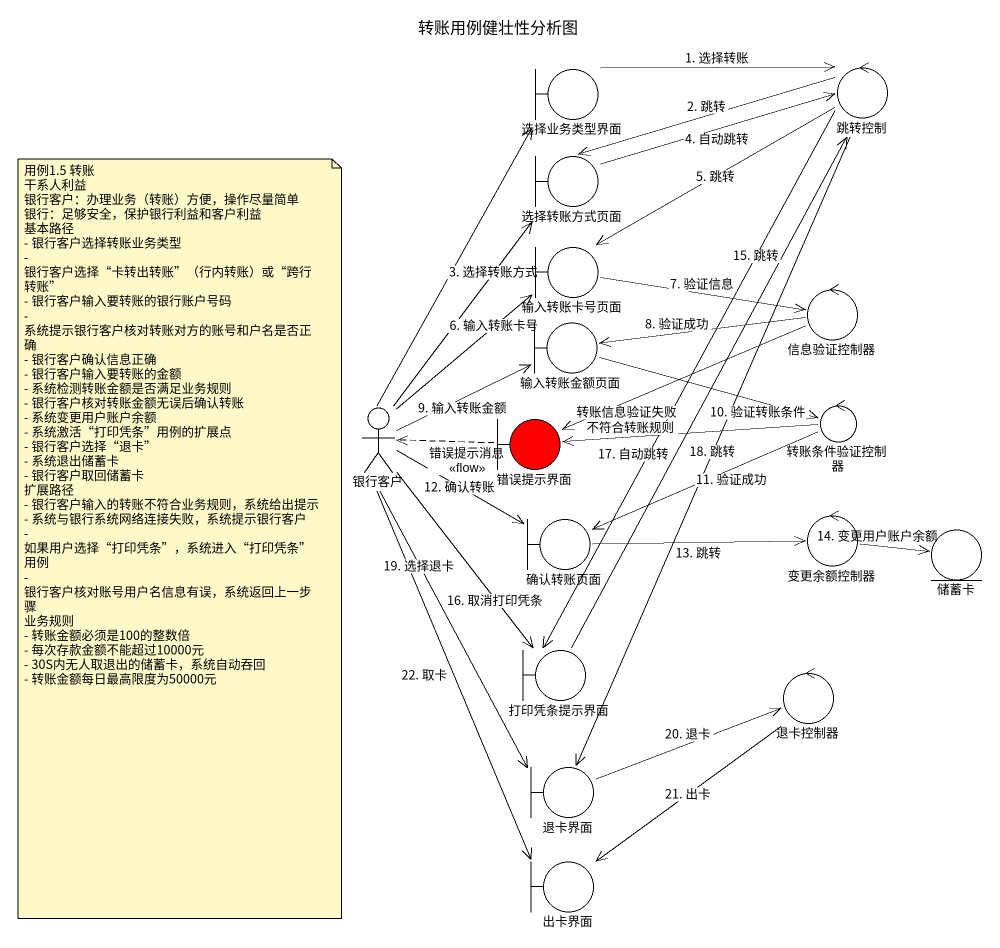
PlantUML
@startuml
title 转账用例健壮性分析图
boundary 选择业务类型界面
control 跳转控制
boundary 选择转账方式页面
boundary 输入转账卡号页面
control 信息验证控制器
boundary 输入转账金额页面
actor 银行客户
control 转账条件验证控制器
boundary 错误提示界面 #FF0000
boundary 确认转账页面
control 变更余额控制器
entity 储蓄卡
boundary 打印凭条提示界面
control 退卡控制器
boundary 退卡界面
boundary 出卡界面
选择业务类型界面 -right-> 跳转控制 : 1. 选择转账
跳转控制 -left-> 选择转账方式页面 : 2. 跳转
跳转控制 --> 输入转账卡号页面 : 5. 跳转
跳转控制 --> 打印凭条提示界面 : 15. 跳转
跳转控制 --> 退卡界面 : 18. 跳转
选择转账方式页面 -right-> 跳转控制 : 4. 自动跳转
输入转账卡号页面 -right-> 信息验证控制器 : 7. 验证信息
信息验证控制器 -left-> 输入转账金额页面 : 8. 验证成功
信息验证控制器 -left-> 错误提示界面 : 转账信息验证失败
输入转账金额页面 -right-> 转账条件验证控制器 : 10. 验证转账条件
银行客户 -up-> 选择业务类型界面
银行客户 -up-> 选择转账方式页面 : 3. 选择转账方式
银行客户 -up-> 输入转账卡号页面 : 6. 输入转账卡号
银行客户 -right-> 输入转账金额页面 : 9. 输入转账金额
银行客户 -right-> 确认转账页面 : 12. 确认转账
银行客户 --> 打印凭条提示界面 : 16. 取消打印凭条
银行客户 --> 退卡界面 : 19. 选择退卡
银行客户 --> 出卡界面 : 22. 取卡
转账条件验证控制器 -left-> 错误提示界面 : 不符合转账规则
转账条件验证控制器 -left-> 确认转账页面 : 11. 验证成功
错误提示界面 .left.> 银行客户 : 错误提示消息\n<<flow>>
确认转账页面 -right-> 变更余额控制器 : 13. 跳转
变更余额控制器 -right-> 储蓄卡 : 14. 变更用户账户余额
打印凭条提示界面 -up-> 跳转控制 : 17. 自动跳转
退卡控制器 --> 出卡界面 : 21. 出卡
退卡界面 -right-> 退卡控制器 : 20. 退卡
note as N1
  用例1.5 转账
  干系人利益
  银行客户：办理业务（转账）方便，操作尽量简单
  银行：足够安全，保护银行利益和客户利益
  基本路径
  - 银行客户选择转账业务类型
  - 银行客户选择“卡转出转账”（行内转账）或“跨行转账”
  - 银行客户输入要转账的银行账户号码
  - 系统提示银行客户核对转账对方的账号和户名是否正确
  - 银行客户确认信息正确
  - 银行客户输入要转账的金额
  - 系统检测转账金额是否满足业务规则
  - 银行客户核对转账金额无误后确认转账
  - 系统变更用户账户余额
  - 系统激活“打印凭条”用例的扩展点
  - 银行客户选择“退卡”
  - 系统退出储蓄卡
  - 银行客户取回储蓄卡
  扩展路径
  - 银行客户输入的转账不符合业务规则，系统给出提示
  - 系统与银行系统网络连接失败，系统提示银行客户
  - 如果用户选择“打印凭条”，系统进入“打印凭条”用例
  - 银行客户核对账号用户名信息有误，系统返回上一步骤
  业务规则
  - 转账金额必须是100的整数倍
  - 每次存款金额不能超过10000元
  - 30S内无人取退出的储蓄卡，系统自动吞回
  - 转账金额每日最高限度为50000元
end note
@enduml
